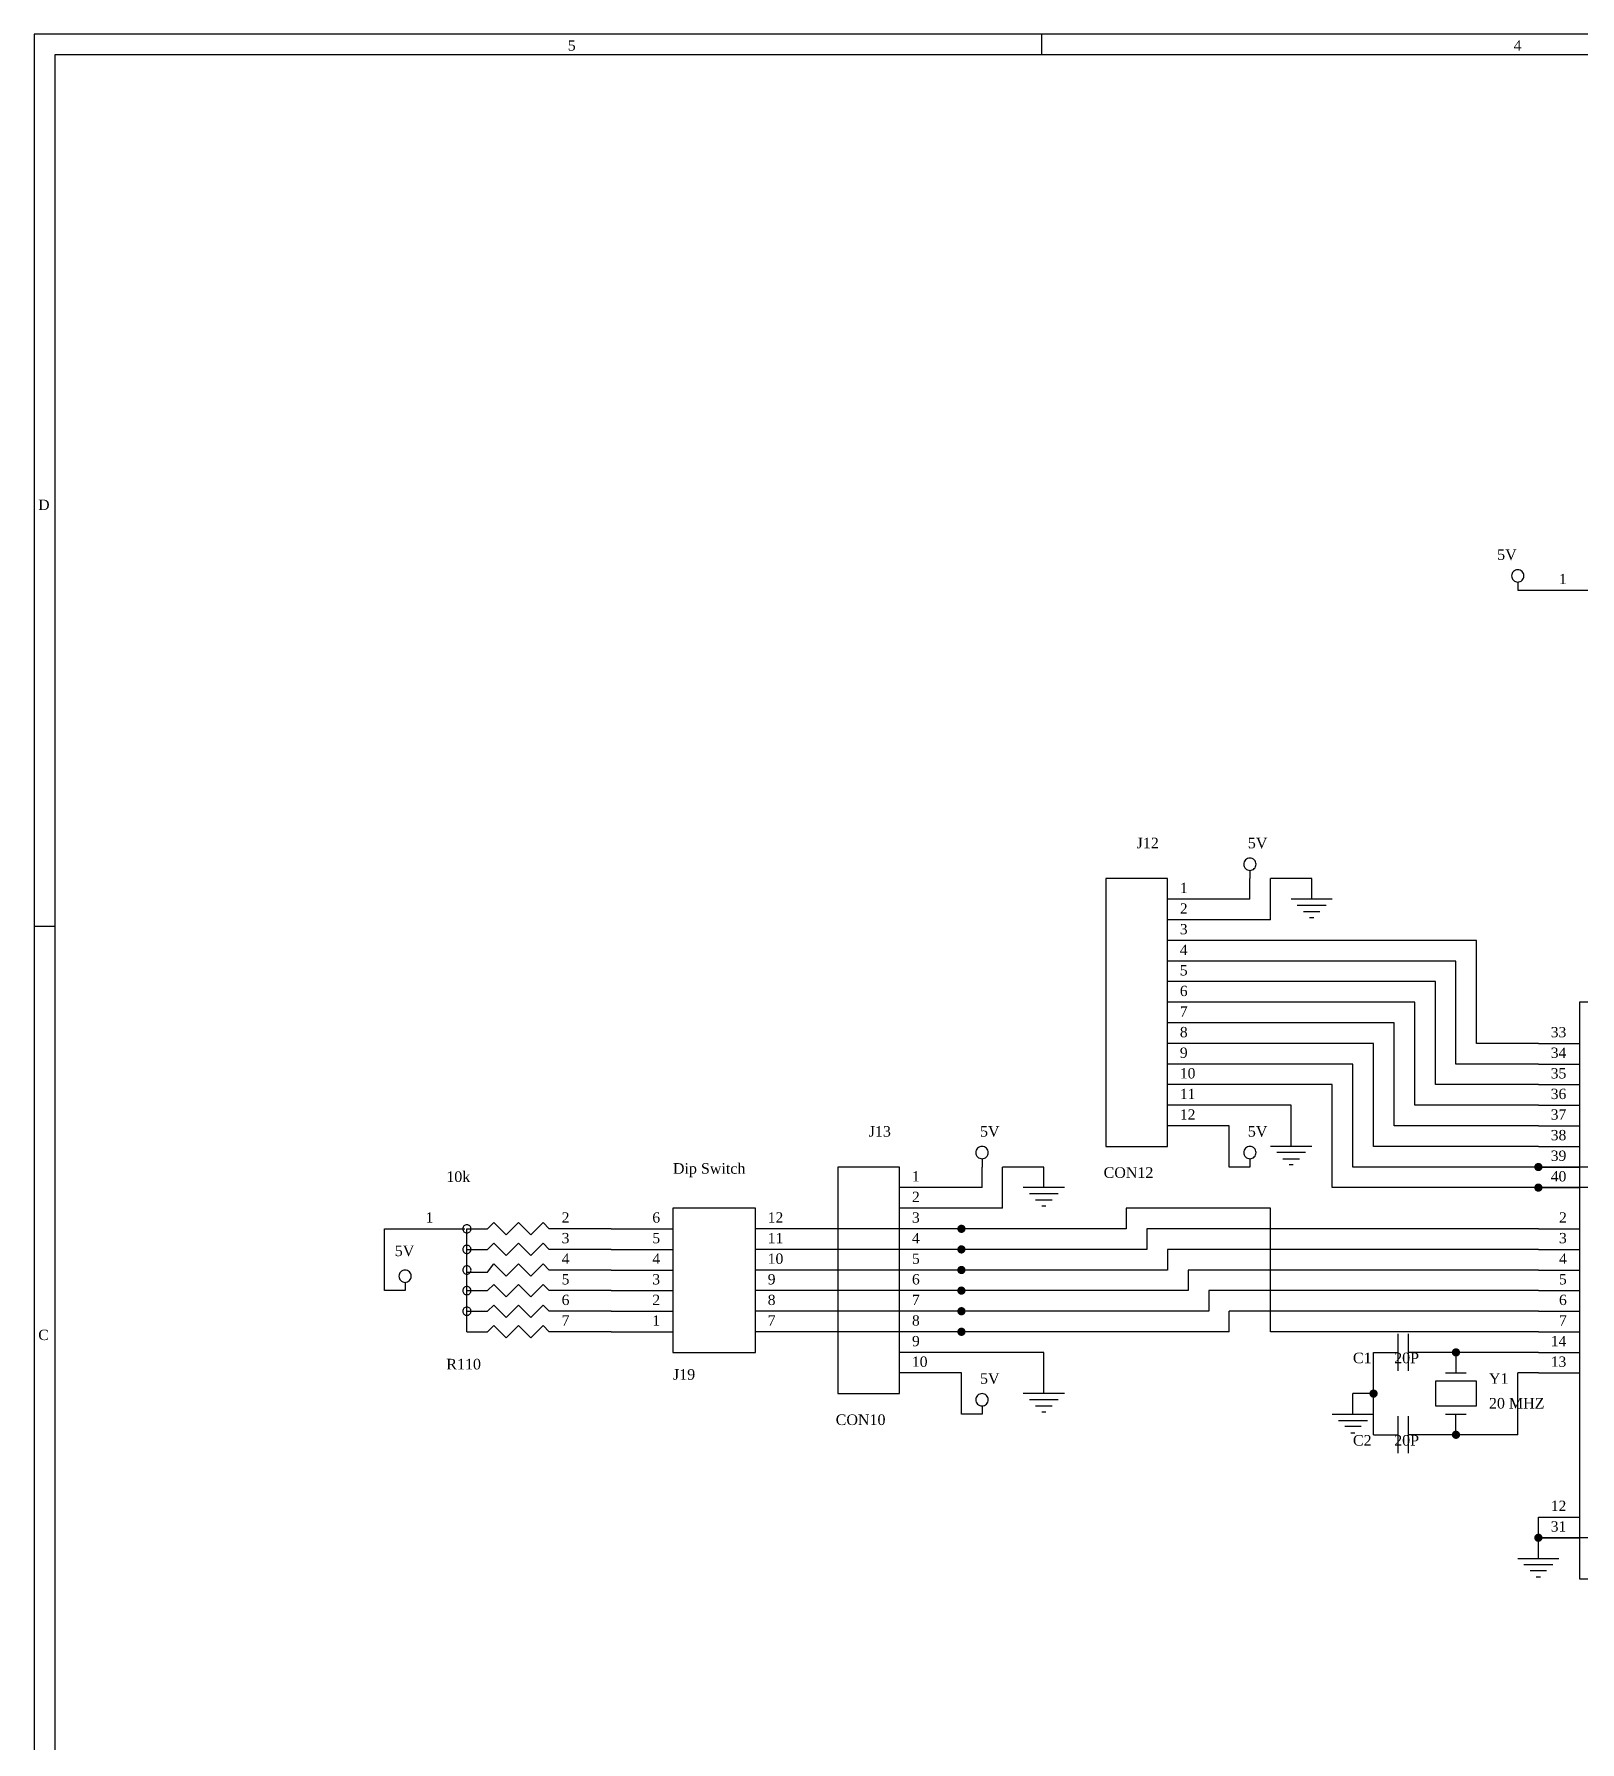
# Model space of a CAD drawing. Extents: x -3 to 591, y 3 to 422.
# Drawn here: x -2.5 to 188, y 211.8 to 422.4 of the extents above; entities that cross this region are included whole.
import ezdxf

# ---------------------------------------------------------------- set-up
doc = ezdxf.new("R2010")
doc.units = 0
doc.header["$MEASUREMENT"] = 0
for name, color, linetype in [('PARTS', 7, 'Continuous'), ('PARTTEXT', 7, 'Continuous'), ('TITLE', 7, 'Continuous'), ('WIRE', 7, 'Continuous')]:
    doc.layers.add(name, color=color, linetype=linetype)
doc.styles.get("Standard").update_dxf_attribs({"font": 'times_0.ttf'})

msp = doc.modelspace()

# ---------------------------------------------------------------- linework, layer by layer
at = {"layer": 'PARTS'}
for p, q in [((180.34, 353.822), (187.96, 353.822)), ((144.78, 315.722), (137.16, 315.722)), ((144.78, 313.182), (137.16, 313.182)), ((144.78, 310.642), (137.16, 310.642)), ((144.78, 308.102), (137.16, 308.102)), ((144.78, 305.562), (137.16, 305.562)), ((144.78, 303.022), (137.16, 303.022)), ((144.78, 300.482), (137.16, 300.482)), ((144.78, 297.942), (137.16, 297.942)), ((182.88, 297.942), (187.96, 297.942)), ((144.78, 295.402), (137.16, 295.402)), ((182.88, 295.402), (187.96, 295.402)), ((144.78, 292.862), (137.16, 292.862)), ((182.88, 292.862), (187.96, 292.862)), ((144.78, 290.322), (137.16, 290.322)), ((182.88, 290.322), (187.96, 290.322)), ((144.78, 287.782), (137.16, 287.782)), ((182.88, 287.782), (187.96, 287.782)), ((182.88, 285.242), (187.96, 285.242)), ((182.88, 282.702), (187.96, 282.702)), ((111.76, 280.162), (104.14, 280.162)), ((182.88, 280.162), (187.96, 280.162)), ((111.76, 277.622), (104.14, 277.622)), ((40.64, 275.082), (48.26, 275.082)), ((68.58, 275.082), (60.96, 275.082)), ((68.58, 275.082), (76.2, 275.082)), ((93.98, 275.082), (86.36, 275.082)), ((111.76, 275.082), (104.14, 275.082)), ((182.88, 275.082), (187.96, 275.082)), ((68.58, 272.542), (60.96, 272.542)), ((68.58, 272.542), (76.2, 272.542)), ((93.98, 272.542), (86.36, 272.542)), ((111.76, 272.542), (104.14, 272.542)), ((182.88, 272.542), (187.96, 272.542)), ((68.58, 270.002), (60.96, 270.002)), ((68.58, 270.002), (76.2, 270.002)), ((93.98, 270.002), (86.36, 270.002)), ((111.76, 270.002), (104.14, 270.002)), ((182.88, 270.002), (187.96, 270.002)), ((68.58, 267.462), (60.96, 267.462)), ((68.58, 267.462), (76.2, 267.462)), ((93.98, 267.462), (86.36, 267.462)), ((111.76, 267.462), (104.14, 267.462)), ((182.88, 267.462), (187.96, 267.462)), ((68.58, 264.922), (60.96, 264.922)), ((68.58, 264.922), (76.2, 264.922)), ((93.98, 264.922), (86.36, 264.922)), ((111.76, 264.922), (104.14, 264.922)), ((182.88, 264.922), (187.96, 264.922)), ((68.58, 262.382), (60.96, 262.382)), ((68.58, 262.382), (76.2, 262.382)), ((93.98, 262.382), (86.36, 262.382)), ((111.76, 262.382), (104.14, 262.382)), ((182.88, 262.382), (187.96, 262.382)), ((111.76, 259.842), (104.14, 259.842)), ((162.56, 259.842), (165.1, 259.842)), ((170.18, 259.842), (167.64, 259.842)), ((172.72, 259.842), (172.72, 257.302)), ((182.88, 259.842), (187.96, 259.842)), ((111.76, 257.302), (104.14, 257.302)), ((182.88, 257.302), (187.96, 257.302)), ((172.72, 249.682), (172.72, 252.222)), ((162.56, 249.682), (165.1, 249.682)), ((170.18, 249.682), (167.64, 249.682)), ((182.88, 239.522), (187.96, 239.522)), ((182.88, 236.982), (187.96, 236.982))]:
    msp.add_line(p, q, dxfattribs=at)
for points in [[(181.102, 355.6, 0.0985), (181.044, 355.8916, 0.0985), (180.8788, 356.1388, 0.0985), (180.6316, 356.304, 0.0985), (180.34, 356.362, 0.0985), (180.0484, 356.304, 0.0985), (179.8012, 356.1388, 0.0985), (179.636, 355.8916, 0.0985), (179.578, 355.6, 0.0985), (179.636, 355.3084, 0.0985), (179.8012, 355.0612, 0.0985), (180.0484, 354.896, 0.0985), (180.34, 354.838, 0.0985), (180.6316, 354.896, 0.0985), (180.8788, 355.0612, 0.0985), (181.044, 355.3084, 0.0985)], [(148.082, 320.04, 0.0985), (148.024, 320.3316, 0.0985), (147.8588, 320.5788, 0.0985), (147.6116, 320.744, 0.0985), (147.32, 320.802, 0.0985), (147.0284, 320.744, 0.0985), (146.7812, 320.5788, 0.0985), (146.616, 320.3316, 0.0985), (146.558, 320.04, 0.0985), (146.616, 319.7484, 0.0985), (146.7812, 319.5012, 0.0985), (147.0284, 319.336, 0.0985), (147.32, 319.278, 0.0985), (147.6116, 319.336, 0.0985), (147.8588, 319.5012, 0.0985), (148.024, 319.7484, 0.0985)], [(115.062, 284.48, 0.0985), (115.004, 284.7716, 0.0985), (114.8388, 285.0188, 0.0985), (114.5916, 285.184, 0.0985), (114.3, 285.242, 0.0985), (114.0084, 285.184, 0.0985), (113.7612, 285.0188, 0.0985), (113.596, 284.7716, 0.0985), (113.538, 284.48, 0.0985), (113.596, 284.1884, 0.0985), (113.7612, 283.9412, 0.0985), (114.0084, 283.776, 0.0985), (114.3, 283.718, 0.0985), (114.5916, 283.776, 0.0985), (114.8388, 283.9412, 0.0985), (115.004, 284.1884, 0.0985)], [(148.082, 284.48, 0.0985), (148.024, 284.7716, 0.0985), (147.8588, 285.0188, 0.0985), (147.6116, 285.184, 0.0985), (147.32, 285.242, 0.0985), (147.0284, 285.184, 0.0985), (146.7812, 285.0188, 0.0985), (146.616, 284.7716, 0.0985), (146.558, 284.48, 0.0985), (146.616, 284.1884, 0.0985), (146.7812, 283.9412, 0.0985), (147.0284, 283.776, 0.0985), (147.32, 283.718, 0.0985), (147.6116, 283.776, 0.0985), (147.8588, 283.9412, 0.0985), (148.024, 284.1884, 0.0985)], [(51.308, 275.082, 0.0985), (51.2693, 275.2764, 0.0985), (51.1592, 275.4412, 0.0985), (50.9944, 275.5513, 0.0985), (50.8, 275.59, 0.0985), (50.6056, 275.5513, 0.0985), (50.4408, 275.4412, 0.0985), (50.3307, 275.2764, 0.0985), (50.292, 275.082, 0.0985), (50.3307, 274.8876, 0.0985), (50.4408, 274.7228, 0.0985), (50.6056, 274.6127, 0.0985), (50.8, 274.574, 0.0985), (50.9944, 274.6127, 0.0985), (51.1592, 274.7228, 0.0985), (51.2693, 274.8876, 0.0985)], [(51.308, 272.542, 0.0985), (51.2693, 272.7364, 0.0985), (51.1592, 272.9012, 0.0985), (50.9944, 273.0113, 0.0985), (50.8, 273.05, 0.0985), (50.6056, 273.0113, 0.0985), (50.4408, 272.9012, 0.0985), (50.3307, 272.7364, 0.0985), (50.292, 272.542, 0.0985), (50.3307, 272.3476, 0.0985), (50.4408, 272.1828, 0.0985), (50.6056, 272.0727, 0.0985), (50.8, 272.034, 0.0985), (50.9944, 272.0727, 0.0985), (51.1592, 272.1828, 0.0985), (51.2693, 272.3476, 0.0985)], [(43.942, 269.24, 0.0985), (43.884, 269.5316, 0.0985), (43.7188, 269.7788, 0.0985), (43.4716, 269.944, 0.0985), (43.18, 270.002, 0.0985), (42.8884, 269.944, 0.0985), (42.6412, 269.7788, 0.0985), (42.476, 269.5316, 0.0985), (42.418, 269.24, 0.0985), (42.476, 268.9484, 0.0985), (42.6412, 268.7012, 0.0985), (42.8884, 268.536, 0.0985), (43.18, 268.478, 0.0985), (43.4716, 268.536, 0.0985), (43.7188, 268.7012, 0.0985), (43.884, 268.9484, 0.0985)], [(51.308, 270.002, 0.0985), (51.2693, 270.1964, 0.0985), (51.1592, 270.3612, 0.0985), (50.9944, 270.4713, 0.0985), (50.8, 270.51, 0.0985), (50.6056, 270.4713, 0.0985), (50.4408, 270.3612, 0.0985), (50.3307, 270.1964, 0.0985), (50.292, 270.002, 0.0985), (50.3307, 269.8076, 0.0985), (50.4408, 269.6428, 0.0985), (50.6056, 269.5327, 0.0985), (50.8, 269.494, 0.0985), (50.9944, 269.5327, 0.0985), (51.1592, 269.6428, 0.0985), (51.2693, 269.8076, 0.0985)], [(51.308, 267.462, 0.0985), (51.2693, 267.6564, 0.0985), (51.1592, 267.8212, 0.0985), (50.9944, 267.9313, 0.0985), (50.8, 267.97, 0.0985), (50.6056, 267.9313, 0.0985), (50.4408, 267.8212, 0.0985), (50.3307, 267.6564, 0.0985), (50.292, 267.462, 0.0985), (50.3307, 267.2676, 0.0985), (50.4408, 267.1028, 0.0985), (50.6056, 266.9927, 0.0985), (50.8, 266.954, 0.0985), (50.9944, 266.9927, 0.0985), (51.1592, 267.1028, 0.0985), (51.2693, 267.2676, 0.0985)], [(51.308, 264.922, 0.0985), (51.2693, 265.1164, 0.0985), (51.1592, 265.2812, 0.0985), (50.9944, 265.3913, 0.0985), (50.8, 265.43, 0.0985), (50.6056, 265.3913, 0.0985), (50.4408, 265.2812, 0.0985), (50.3307, 265.1164, 0.0985), (50.292, 264.922, 0.0985), (50.3307, 264.7276, 0.0985), (50.4408, 264.5628, 0.0985), (50.6056, 264.4527, 0.0985), (50.8, 264.414, 0.0985), (50.9944, 264.4527, 0.0985), (51.1592, 264.5628, 0.0985), (51.2693, 264.7276, 0.0985)], [(115.062, 254, 0.0985), (115.004, 254.2916, 0.0985), (114.8388, 254.5388, 0.0985), (114.5916, 254.704, 0.0985), (114.3, 254.762, 0.0985), (114.0084, 254.704, 0.0985), (113.7612, 254.5388, 0.0985), (113.596, 254.2916, 0.0985), (113.538, 254, 0.0985), (113.596, 253.7084, 0.0985), (113.7612, 253.4612, 0.0985), (114.0084, 253.296, 0.0985), (114.3, 253.238, 0.0985), (114.5916, 253.296, 0.0985), (114.8388, 253.4612, 0.0985), (115.004, 253.7084, 0.0985)]]:
    msp.add_lwpolyline(points, format="xyb", close=True, dxfattribs=at)
for points in [[(180.34, 354.838), (180.34, 353.822)], [(187.96, 353.822), (190.5, 353.822)], [(147.32, 319.278), (147.32, 318.262)], [(157.48, 315.722), (152.4, 315.722)], [(156.718, 314.96), (153.162, 314.96)], [(153.924, 314.198), (155.956, 314.198)], [(155.194, 313.436), (154.686, 313.436)], [(154.94, 285.242), (149.86, 285.242)], [(154.178, 284.48), (150.622, 284.48)], [(114.3, 283.718), (114.3, 282.702)], [(147.32, 283.718), (147.32, 282.702)], [(151.384, 283.718), (153.416, 283.718)], [(152.654, 282.956), (152.146, 282.956)], [(124.46, 280.162), (119.38, 280.162)], [(123.698, 279.4), (120.142, 279.4)], [(120.904, 278.638), (122.936, 278.638)], [(122.174, 277.876), (121.666, 277.876)], [(48.26, 275.082), (50.546, 275.082)], [(50.8, 275.082), (53.34, 275.082)], [(50.8, 262.382), (50.8, 275.082)], [(53.34, 275.082), (54.102, 275.844)], [(54.102, 275.844), (55.626, 274.32)], [(55.626, 274.32), (57.15, 275.844)], [(57.15, 275.844), (58.674, 274.32)], [(58.674, 274.32), (60.198, 275.844)], [(60.198, 275.844), (60.96, 275.082)], [(50.8, 272.542), (53.34, 272.542)], [(53.34, 272.542), (54.102, 273.304)], [(54.102, 273.304), (55.626, 271.78)], [(55.626, 271.78), (57.15, 273.304)], [(57.15, 273.304), (58.674, 271.78)], [(58.674, 271.78), (60.198, 273.304)], [(60.198, 273.304), (60.96, 272.542)], [(50.8, 269.748), (53.34, 269.748)], [(53.34, 269.748), (54.102, 270.764)], [(54.102, 270.764), (55.626, 269.24)], [(55.626, 269.24), (57.15, 270.764)], [(57.15, 270.764), (58.674, 269.24)], [(58.674, 269.24), (60.198, 270.764)], [(60.198, 270.764), (60.96, 270.002)], [(43.18, 268.478), (43.18, 267.462)], [(50.8, 267.462), (53.34, 267.462)], [(53.34, 267.462), (54.102, 268.224)], [(54.102, 268.224), (55.626, 266.7)], [(55.626, 266.7), (57.15, 268.224)], [(57.15, 268.224), (58.674, 266.7)], [(58.674, 266.7), (60.198, 268.224)], [(60.198, 268.224), (60.96, 267.462)], [(53.34, 264.922), (54.102, 265.684)], [(54.102, 265.684), (55.626, 264.16)], [(55.626, 264.16), (57.15, 265.684)], [(57.15, 265.684), (58.674, 264.16)], [(58.674, 264.16), (60.198, 265.684)], [(60.198, 265.684), (60.96, 264.922)], [(50.8, 264.922), (53.34, 264.922)], [(50.8, 262.382), (53.34, 262.382)], [(53.34, 262.382), (54.102, 263.144)], [(54.102, 263.144), (55.626, 261.62)], [(55.626, 261.62), (57.15, 263.144)], [(57.15, 263.144), (58.674, 261.62)], [(58.674, 261.62), (60.198, 263.144)], [(60.198, 263.144), (60.96, 262.382)], [(165.608, 257.556), (165.608, 262.128)], [(166.878, 257.556), (166.878, 262.128)], [(165.1, 259.842), (165.608, 259.842)], [(167.64, 259.842), (166.878, 259.842)], [(171.45, 257.302), (173.99, 257.302)], [(175.26, 256.286), (170.18, 256.286)], [(170.18, 256.286), (170.18, 253.238)], [(175.26, 253.238), (175.26, 256.286)], [(114.3, 253.238), (114.3, 252.222)], [(124.46, 254.762), (119.38, 254.762)], [(123.698, 254), (120.142, 254)], [(120.904, 253.238), (122.936, 253.238)], [(170.18, 253.238), (175.26, 253.238)], [(122.174, 252.476), (121.666, 252.476)], [(157.48, 252.222), (162.56, 252.222)], [(158.242, 251.46), (161.798, 251.46)], [(161.036, 250.698), (159.004, 250.698)], [(165.608, 247.396), (165.608, 251.968)], [(166.878, 247.396), (166.878, 251.968)], [(171.45, 252.222), (173.99, 252.222)], [(159.766, 249.936), (160.274, 249.936)], [(165.1, 249.682), (165.608, 249.682)], [(167.64, 249.682), (166.878, 249.682)], [(180.34, 234.442), (185.42, 234.442)], [(181.102, 233.68), (184.658, 233.68)], [(183.896, 232.918), (181.864, 232.918)], [(182.626, 232.156), (183.134, 232.156)]]:
    msp.add_lwpolyline(points, dxfattribs=at)
for points in [[(137.16, 318.262), (129.54, 318.262), (129.54, 285.242), (137.16, 285.242)], [(187.96, 231.902), (246.38, 231.902), (246.38, 303.022), (187.96, 303.022)], [(104.14, 282.702), (96.52, 282.702), (96.52, 254.762), (104.14, 254.762)], [(76.2, 259.842), (86.36, 259.842), (86.36, 277.622), (76.2, 277.622)]]:
    msp.add_lwpolyline(points, close=True, dxfattribs=at)
at = {"layer": 'TITLE'}
for points in [[(-2.54, 2.54), (591.312, 2.54), (591.312, 422.402), (-2.54, 422.402)], [(0, 5.08), (588.772, 5.08), (588.772, 419.862), (0, 419.862)]]:
    msp.add_lwpolyline(points, close=True, dxfattribs=at)
for points in [[(121.666, 419.862), (121.666, 422.402)], [(-2.54, 312.42), (0, 312.42)]]:
    msp.add_lwpolyline(points, dxfattribs=at)
at = {"layer": 'WIRE'}
for points in [[(147.32, 315.722), (147.32, 318.262)], [(154.94, 318.262), (149.86, 318.262)], [(149.86, 313.182), (149.86, 318.262)], [(154.94, 315.722), (154.94, 318.262)], [(147.32, 315.722), (144.78, 315.722)], [(149.86, 313.182), (144.78, 313.182)], [(175.26, 310.642), (144.78, 310.642)], [(175.26, 297.942), (175.26, 310.642)], [(172.72, 308.102), (144.78, 308.102)], [(172.72, 295.402), (172.72, 308.102)], [(170.18, 305.562), (144.78, 305.562)], [(170.18, 292.862), (170.18, 305.562)], [(167.64, 303.022), (144.78, 303.022)], [(167.64, 290.322), (167.64, 303.022)], [(165.1, 300.482), (144.78, 300.482)], [(165.1, 287.782), (165.1, 300.482)], [(162.56, 297.942), (144.78, 297.942)], [(162.56, 285.242), (162.56, 297.942)], [(182.88, 297.942), (175.26, 297.942)], [(160.02, 295.402), (144.78, 295.402)], [(160.02, 282.702), (160.02, 295.402)], [(182.88, 295.402), (172.72, 295.402)], [(157.48, 292.862), (144.78, 292.862)], [(157.48, 280.162), (157.48, 292.862)], [(182.88, 292.862), (170.18, 292.862)], [(152.4, 290.322), (144.78, 290.322)], [(152.4, 285.242), (152.4, 290.322)], [(182.88, 290.322), (167.64, 290.322)], [(144.78, 282.702), (144.78, 287.782)], [(182.88, 287.782), (165.1, 287.782)], [(182.88, 285.242), (162.56, 285.242)], [(114.3, 280.162), (114.3, 282.702)], [(121.92, 282.702), (116.84, 282.702)], [(116.84, 277.622), (116.84, 282.702)], [(121.92, 280.162), (121.92, 282.702)], [(147.32, 282.702), (144.78, 282.702)], [(182.88, 282.702), (160.02, 282.702)], [(218.44, 282.702), (182.88, 282.702)], [(114.3, 280.162), (111.76, 280.162)], [(182.88, 280.162), (157.48, 280.162)], [(215.9, 280.162), (182.88, 280.162)], [(116.84, 277.622), (111.76, 277.622)], [(149.86, 277.622), (132.08, 277.622)], [(132.08, 277.622), (132.08, 275.082)], [(149.86, 262.382), (149.86, 277.622)], [(40.64, 267.462), (40.64, 275.082)], [(111.76, 275.082), (93.98, 275.082)], [(132.08, 275.082), (111.76, 275.082)], [(182.88, 275.082), (134.62, 275.082)], [(134.62, 275.082), (134.62, 272.542)], [(111.76, 272.542), (93.98, 272.542)], [(134.62, 272.542), (111.76, 272.542)], [(182.88, 272.542), (137.16, 272.542)], [(137.16, 272.542), (137.16, 270.002)], [(111.76, 270.002), (93.98, 270.002)], [(137.16, 270.002), (111.76, 270.002)], [(182.88, 270.002), (139.7, 270.002)], [(139.7, 270.002), (139.7, 267.462)], [(43.18, 267.462), (40.64, 267.462)], [(111.76, 267.462), (93.98, 267.462)], [(139.7, 267.462), (111.76, 267.462)], [(182.88, 267.462), (142.24, 267.462)], [(142.24, 267.462), (142.24, 264.922)], [(111.76, 264.922), (93.98, 264.922)], [(142.24, 264.922), (111.76, 264.922)], [(182.88, 264.922), (144.78, 264.922)], [(144.78, 262.382), (144.78, 264.922)], [(111.76, 262.382), (93.98, 262.382)], [(144.78, 262.382), (111.76, 262.382)], [(182.88, 262.382), (149.86, 262.382)], [(121.92, 259.842), (111.76, 259.842)], [(121.92, 254.762), (121.92, 259.842)], [(162.56, 254.762), (162.56, 259.842)], [(172.72, 259.842), (170.18, 259.842)], [(182.88, 259.842), (172.72, 259.842)], [(111.76, 252.222), (111.76, 257.302)], [(180.34, 249.682), (180.34, 257.302)], [(182.88, 257.302), (180.34, 257.302)], [(160.02, 252.222), (160.02, 254.762)], [(162.56, 254.762), (160.02, 254.762)], [(162.56, 249.682), (162.56, 254.762)], [(114.3, 252.222), (111.76, 252.222)], [(172.72, 249.682), (170.18, 249.682)], [(180.34, 249.682), (172.72, 249.682)], [(182.88, 236.982), (182.88, 239.522)], [(182.88, 234.442), (182.88, 236.982)], [(208.28, 236.982), (182.88, 236.982)]]:
    msp.add_lwpolyline(points, dxfattribs=at)
at = {"layer": 'WIRE', "const_width": 0.508}
for points in [[(182.626, 282.702, 1), (183.134, 282.702, 1)], [(182.626, 280.162, 1), (183.134, 280.162, 1)], [(111.506, 275.082, 1), (112.014, 275.082, 1)], [(111.506, 272.542, 1), (112.014, 272.542, 1)], [(111.506, 270.002, 1), (112.014, 270.002, 1)], [(111.506, 267.462, 1), (112.014, 267.462, 1)], [(111.506, 264.922, 1), (112.014, 264.922, 1)], [(111.506, 262.382, 1), (112.014, 262.382, 1)], [(172.466, 259.842, 1), (172.974, 259.842, 1)], [(162.306, 254.762, 1), (162.814, 254.762, 1)], [(172.466, 249.682, 1), (172.974, 249.682, 1)], [(182.626, 236.982, 1), (183.134, 236.982, 1)]]:
    msp.add_lwpolyline(points, format="xyb", close=True, dxfattribs=at)

# ---------------------------------------------------------------- texts
at = {"layer": 'PARTS'}
for s, p in [('1', (185.42, 354.584)), ('1', (138.684, 316.484)), ('2', (138.684, 313.944)), ('3', (138.684, 311.404)), ('4', (138.684, 308.864)), ('5', (138.684, 306.324)), ('6', (138.684, 303.784)), ('7', (138.684, 301.244)), ('8', (138.684, 298.704)), ('33', (184.404, 298.704)), ('9', (138.684, 296.164)), ('34', (184.404, 296.164)), ('10', (138.684, 293.624)), ('35', (184.404, 293.624)), ('11', (138.684, 291.084)), ('36', (184.404, 291.084)), ('12', (138.684, 288.544)), ('37', (184.404, 288.544)), ('38', (184.404, 286.004)), ('39', (184.404, 283.464)), ('1', (105.664, 280.924)), ('40', (184.404, 280.924)), ('2', (105.664, 278.384)), ('1', (45.72, 275.844)), ('2', (62.484, 275.844)), ('6', (73.66, 275.844)), ('12', (87.884, 275.844)), ('3', (105.664, 275.844)), ('2', (185.42, 275.844)), ('3', (62.484, 273.304)), ('5', (73.66, 273.304)), ('11', (87.884, 273.304)), ('4', (105.664, 273.304)), ('3', (185.42, 273.304)), ('4', (62.484, 270.764)), ('4', (73.66, 270.764)), ('10', (87.884, 270.764)), ('5', (105.664, 270.764)), ('4', (185.42, 270.764)), ('5', (62.484, 268.224)), ('3', (73.66, 268.224)), ('9', (87.884, 268.224)), ('6', (105.664, 268.224)), ('5', (185.42, 268.224)), ('6', (62.484, 265.684)), ('2', (73.66, 265.684)), ('8', (87.884, 265.684)), ('7', (105.664, 265.684)), ('6', (185.42, 265.684)), ('7', (62.484, 263.144)), ('1', (73.66, 263.144)), ('7', (87.884, 263.144)), ('8', (105.664, 263.144)), ('7', (185.42, 263.144)), ('9', (105.664, 260.604)), ('14', (184.404, 260.604)), ('10', (105.664, 258.064)), ('13', (184.404, 258.064)), ('12', (184.404, 240.284)), ('31', (184.404, 237.744))]:
    msp.add_text(s, height=1.27, dxfattribs=at).set_placement(p)
at = {"layer": 'PARTTEXT'}
for s, p in [('5V', (177.8, 357.5663)), ('J12', (133.35, 322.0063)), ('5V', (147.066, 322.0063)), ('J13', (100.33, 286.4463)), ('5V', (114.046, 286.4463)), ('5V', (147.066, 286.4463)), ('10k', (48.26, 280.8583)), ('Dip Switch', (76.2, 281.8743)), ('CON12', (129.286, 281.3663)), ('5V', (41.91, 271.7143)), ('R110', (48.26, 257.7443)), ('C1', (160.02, 258.5063)), ('20P', (165.1, 258.5063)), ('J19', (76.2, 256.4743)), ('5V', (114.046, 255.9663)), ('Y1', (176.784, 255.9663)), ('20 MHZ', (176.784, 252.9183)), ('CON10', (96.266, 250.8863)), ('C2', (160.02, 248.3463)), ('20P', (165.1, 248.3463))]:
    msp.add_text(s, height=1.3057, dxfattribs=at).set_placement(p)
at = {"layer": 'TITLE'}
for s, p in [('5', (63.246, 420.37)), ('4', (179.832, 420.37)), ('D', (-2.032, 363.728)), ('C', (-2.032, 261.366))]:
    msp.add_text(s, height=1.27, dxfattribs=at).set_placement(p)

doc.saveas('drawing.dxf')
